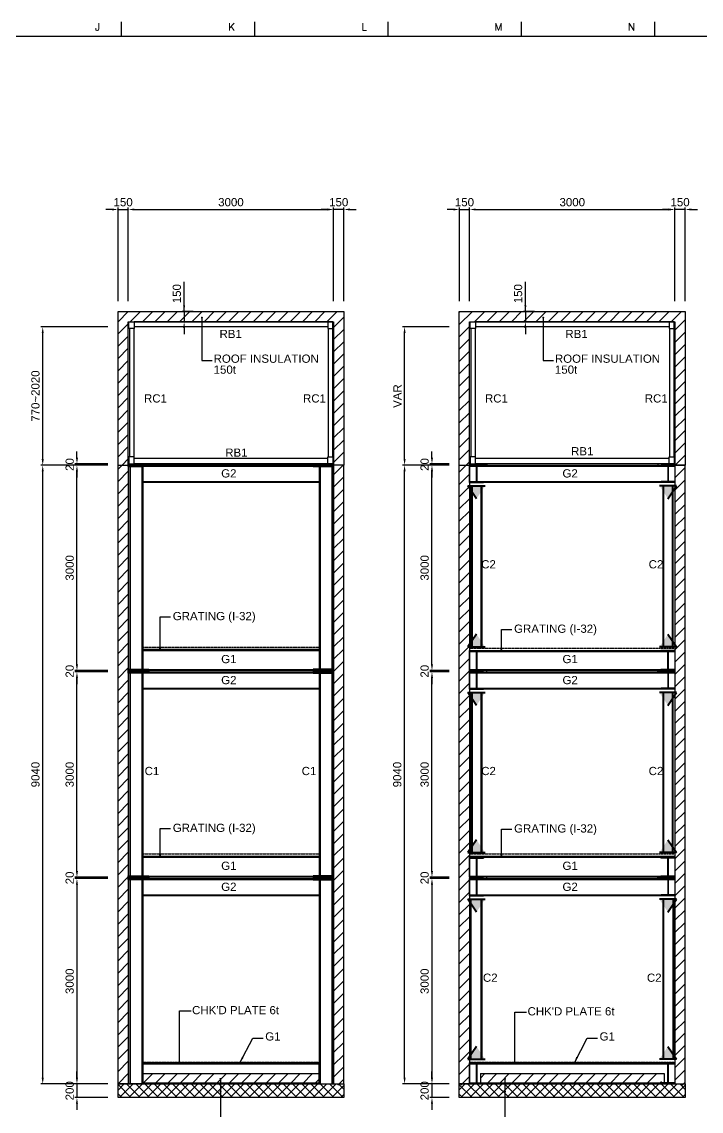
# Model space of a CAD drawing. Header units: millimetres. Extents: x 415966 to 487306, y -108951 to -17325.
# Drawn here: x 470391 to 480318, y -33553 to -17637 of the extents above; entities that cross this region are included whole.
import ezdxf
from ezdxf.enums import TextEntityAlignment as Align

# ---------------------------------------------------------------- set-up
doc = ezdxf.new("R2010")
doc.units = ezdxf.units.MM
doc.header["$LTSCALE"] = 2
doc.linetypes.add('CENTER', pattern=[2, 1.25, -0.25, 0.25, -0.25])
doc.linetypes.add('HIDDEN', pattern=[0.375, 0.25, -0.125])
doc.layers.get('Defpoints').update_dxf_attribs({"color": 250})
for name, color, linetype in [('#20_GR', 3, 'Continuous'), ('C_CEN', 1, 'CENTER'), ('C_COLUMN-01', 2, 'Continuous'), ('C_DIM', 7, 'Continuous'), ('C_GIRDER', 2, 'Continuous'), ('C_TEXT_01', 2, 'Continuous'), ('finish', 1, 'Continuous'), ('TAN-TIT', 30, 'Continuous')]:
    doc.layers.add(name, color=color, linetype=linetype)
doc.layers.add('C_STEEL', color=2, linetype='Continuous', lineweight=30)
doc.styles.add('Arial', font='arial.ttf')
doc.styles.add('COM', font='COMPLEX', dxfattribs={"height": 5})
doc.dimstyles.new('일반도면_0020', dxfattribs={"dimtxt": 80, "dimasz": 60, "dimexe": 20, "dimexo": 100, "dimgap": 30, "dimtad": 1, "dimdec": 0, "dimzin": 0, "dimdsep": 46, "dimtxsty": 'Arial', "dimcen": -100, "dimclrd": 7, "dimclre": 7, "dimclrt": 2, "dimadec": 8, "dimazin": 0, "dimtfac": 1, "dimtdec": 0, "dimtix": 1, "dimtmove": 2, "dimatfit": 3, "dimfxl": 1, "dimtolj": 1, "dimtzin": 0, "dimarcsym": 0})
doc.dimstyles.new('일반도면_0030', dxfattribs={"dimtxt": 120, "dimasz": 90, "dimexe": 30, "dimexo": 150, "dimgap": 45, "dimtad": 1, "dimdec": 0, "dimzin": 0, "dimdsep": 46, "dimtxsty": 'Arial', "dimcen": -150, "dimclrd": 7, "dimclre": 7, "dimclrt": 2, "dimadec": 8, "dimazin": 0, "dimtfac": 1, "dimtdec": 0, "dimtix": 1, "dimtmove": 2, "dimatfit": 3, "dimfxl": 1, "dimtolj": 1, "dimtzin": 0, "dimarcsym": 0})
pattern_1 = [(45, (-63679, 0), (-89.80256, 89.80256), [])]
pattern_2 = [(45, (-63679, 0), (-67.351921, 67.351921), []), (135, (-63679, 0), (-67.351921, -67.351921), [])]

# ---------------------------------------------------------------- blocks, each defined once
blk = doc.blocks.new('BORDER')
at = {"layer": 'TAN-TIT'}
for p, q in [((13476, 16468), (13476, 16612)), ((14774, 16468), (14774, 16612)), ((16072, 16468), (16072, 16612)), ((17370, 16468), (17370, 16612)), ((18668, 16468), (18668, 16612)), ((23282, 16468), (498, 16468))]:
    blk.add_line(p, q, dxfattribs=at)
at = {"layer": 'TAN-TIT', "style": 'COM'}
for s, p in [('J', (13217, 16526)), ('K', (14515, 16526)), ('L', (15812, 16526)), ('M', (17110, 16526)), ('N', (18408, 16526))]:
    blk.add_text(s, height=72.1, dxfattribs=at).set_placement(p)
blk = doc.blocks.new('*D217')
at = {"layer": 'C_DIM', "color": 7, "lineweight": -2, "transparency": 16777216}
for p, q in [((471197, -27025), (471197, -26935)), ((471647, -27115), (471167, -27115)), ((471647, -27135), (471167, -27135)), ((471197, -27135), (471197, -27115)), ((471197, -27225), (471197, -27315))]:
    blk.add_line(p, q, dxfattribs=at)
at = {"layer": 'C_DIM', "color": 7, "transparency": 16777216}
for points in [[(471182, -27025), (471212, -27025), (471197, -27115)], [(471182, -27225), (471212, -27225), (471197, -27135)]]:
    blk.add_solid(points, dxfattribs=at)
at = {"layer": 'Defpoints', "color": 0, "transparency": 16777216}
for p in [(471197, -27115), (471797, -27115), (471797, -27135)]:
    blk.add_point(p, dxfattribs=at)
at = {"layer": 'C_DIM', "color": 2, "transparency": 16777216, "insert": (471091, -27125), "char_height": 120, "attachment_point": 5, "rotation": 90, "style": 'Arial'}
blk.add_mtext('\\A1;20', dxfattribs=at)
blk = doc.blocks.new('*D218')
at = {"layer": 'C_DIM', "color": 7, "lineweight": -2, "transparency": 16777216}
for p, q in [((471647, -24115), (471167, -24115)), ((471197, -27025), (471197, -24205)), ((471647, -27115), (471167, -27115))]:
    blk.add_line(p, q, dxfattribs=at)
at = {"layer": 'C_DIM', "color": 7, "transparency": 16777216}
for points in [[(471182, -24205), (471212, -24205), (471197, -24115)], [(471182, -27025), (471212, -27025), (471197, -27115)]]:
    blk.add_solid(points, dxfattribs=at)
at = {"layer": 'Defpoints', "color": 0, "transparency": 16777216}
for p in [(471197, -24115), (471797, -24115), (471797, -27115)]:
    blk.add_point(p, dxfattribs=at)
at = {"layer": 'C_DIM', "color": 2, "transparency": 16777216, "insert": (471091, -25615), "char_height": 120, "attachment_point": 5, "rotation": 90, "style": 'Arial'}
blk.add_mtext('\\A1;3000', dxfattribs=at)
blk = doc.blocks.new('*D219')
at = {"layer": 'C_DIM', "color": 7, "lineweight": -2, "transparency": 16777216}
for p, q in [((471447, -24115), (470667, -24115)), ((470697, -33065), (470697, -24205)), ((471447, -33155), (470667, -33155))]:
    blk.add_line(p, q, dxfattribs=at)
at = {"layer": 'C_DIM', "color": 7, "transparency": 16777216}
for points in [[(470682, -24205), (470712, -24205), (470697, -24115)], [(470682, -33065), (470712, -33065), (470697, -33155)]]:
    blk.add_solid(points, dxfattribs=at)
at = {"layer": 'Defpoints', "color": 0, "transparency": 16777216}
for p in [(470697, -24115), (471597, -24115), (471597, -33155)]:
    blk.add_point(p, dxfattribs=at)
at = {"layer": 'C_DIM', "color": 2, "transparency": 16777216, "insert": (470591, -28635), "char_height": 120, "attachment_point": 5, "rotation": 90, "style": 'Arial'}
blk.add_mtext('\\A1;9040', dxfattribs=at)
blk = doc.blocks.new('*D220')
at = {"layer": 'C_DIM', "color": 7, "lineweight": -2, "transparency": 16777216}
for p, q in [((471647, -30155), (471167, -30155)), ((471197, -30245), (471197, -33065)), ((471647, -33155), (471167, -33155))]:
    blk.add_line(p, q, dxfattribs=at)
at = {"layer": 'C_DIM', "color": 7, "transparency": 16777216}
for points in [[(471182, -30245), (471212, -30245), (471197, -30155)], [(471182, -33065), (471212, -33065), (471197, -33155)]]:
    blk.add_solid(points, dxfattribs=at)
at = {"layer": 'Defpoints', "color": 0, "transparency": 16777216}
for p in [(471797, -30155), (471197, -33155), (471797, -33155)]:
    blk.add_point(p, dxfattribs=at)
at = {"layer": 'C_DIM', "color": 2, "transparency": 16777216, "insert": (471091, -31655), "char_height": 120, "attachment_point": 5, "rotation": 90, "style": 'Arial'}
blk.add_mtext('\\A1;3000', dxfattribs=at)
blk = doc.blocks.new('*D221')
at = {"layer": 'C_DIM', "color": 7, "lineweight": -2, "transparency": 16777216}
for p, q in [((471197, -33065), (471197, -32975)), ((471647, -33155), (471167, -33155)), ((471197, -33155), (471197, -33355)), ((471647, -33355), (471167, -33355)), ((471197, -33445), (471197, -33535))]:
    blk.add_line(p, q, dxfattribs=at)
at = {"layer": 'C_DIM', "color": 7, "transparency": 16777216}
for points in [[(471182, -33065), (471212, -33065), (471197, -33155)], [(471182, -33445), (471212, -33445), (471197, -33355)]]:
    blk.add_solid(points, dxfattribs=at)
at = {"layer": 'Defpoints', "color": 0, "transparency": 16777216}
for p in [(471797, -33155), (471197, -33355), (471797, -33355)]:
    blk.add_point(p, dxfattribs=at)
at = {"layer": 'C_DIM', "color": 2, "transparency": 16777216, "insert": (471091, -33255), "char_height": 120, "attachment_point": 5, "rotation": 90, "style": 'Arial'}
blk.add_mtext('\\A1;200', dxfattribs=at)
blk = doc.blocks.new('*D222')
at = {"layer": 'C_DIM', "color": 7, "lineweight": -2, "transparency": 16777216}
for p, q in [((471197, -30045), (471197, -29955)), ((471647, -30135), (471167, -30135)), ((471647, -30155), (471167, -30155)), ((471197, -30155), (471197, -30135)), ((471197, -30245), (471197, -30335))]:
    blk.add_line(p, q, dxfattribs=at)
at = {"layer": 'C_DIM', "color": 7, "transparency": 16777216}
for points in [[(471182, -30045), (471212, -30045), (471197, -30135)], [(471182, -30245), (471212, -30245), (471197, -30155)]]:
    blk.add_solid(points, dxfattribs=at)
at = {"layer": 'Defpoints', "color": 0, "transparency": 16777216}
for p in [(471197, -30135), (471797, -30135), (471797, -30155)]:
    blk.add_point(p, dxfattribs=at)
at = {"layer": 'C_DIM', "color": 2, "transparency": 16777216, "insert": (471091, -30145), "char_height": 120, "attachment_point": 5, "rotation": 90, "style": 'Arial'}
blk.add_mtext('\\A1;20', dxfattribs=at)
blk = doc.blocks.new('*D223')
at = {"layer": 'C_DIM', "color": 7, "lineweight": -2, "transparency": 16777216}
for p, q in [((471647, -27135), (471167, -27135)), ((471197, -30045), (471197, -27225)), ((471647, -30135), (471167, -30135))]:
    blk.add_line(p, q, dxfattribs=at)
at = {"layer": 'C_DIM', "color": 7, "transparency": 16777216}
for points in [[(471182, -27225), (471212, -27225), (471197, -27135)], [(471182, -30045), (471212, -30045), (471197, -30135)]]:
    blk.add_solid(points, dxfattribs=at)
at = {"layer": 'Defpoints', "color": 0, "transparency": 16777216}
for p in [(471197, -27135), (471797, -27135), (471797, -30135)]:
    blk.add_point(p, dxfattribs=at)
at = {"layer": 'C_DIM', "color": 2, "transparency": 16777216, "insert": (471091, -28635), "char_height": 120, "attachment_point": 5, "rotation": 90, "style": 'Arial'}
blk.add_mtext('\\A1;3000', dxfattribs=at)
blk = doc.blocks.new('*D204')
at = {"layer": 'C_DIM', "color": 7, "lineweight": -2, "transparency": 16777216}
for p, q in [((471947, -21719), (471947, -20349)), ((474947, -21719), (474947, -20349)), ((472037, -20379), (474857, -20379))]:
    blk.add_line(p, q, dxfattribs=at)
at = {"layer": 'C_DIM', "color": 7, "transparency": 16777216}
for points in [[(472037, -20364), (472037, -20394), (471947, -20379)], [(474857, -20364), (474857, -20394), (474947, -20379)]]:
    blk.add_solid(points, dxfattribs=at)
at = {"layer": 'Defpoints', "color": 0, "transparency": 16777216}
for p in [(474947, -20379), (471947, -21869), (474947, -21869)]:
    blk.add_point(p, dxfattribs=at)
at = {"layer": 'C_DIM', "color": 2, "transparency": 16777216, "insert": (473447, -20273), "char_height": 120, "attachment_point": 5, "style": 'Arial'}
blk.add_mtext('\\A1;3000', dxfattribs=at)
blk = doc.blocks.new('*D205')
at = {"layer": 'C_DIM', "color": 7, "lineweight": -2, "transparency": 16777216}
for p, q in [((471797, -21719), (471797, -20349)), ((471947, -21719), (471947, -20349)), ((471707, -20379), (471617, -20379)), ((471797, -20379), (471947, -20379)), ((472037, -20379), (472127, -20379))]:
    blk.add_line(p, q, dxfattribs=at)
at = {"layer": 'C_DIM', "color": 7, "transparency": 16777216}
for points in [[(471707, -20364), (471707, -20394), (471797, -20379)], [(472037, -20364), (472037, -20394), (471947, -20379)]]:
    blk.add_solid(points, dxfattribs=at)
at = {"layer": 'Defpoints', "color": 0, "transparency": 16777216}
for p in [(471947, -20379), (471797, -21869), (471947, -21869)]:
    blk.add_point(p, dxfattribs=at)
at = {"layer": 'C_DIM', "color": 2, "transparency": 16777216, "insert": (471872, -20273), "char_height": 120, "attachment_point": 5, "style": 'Arial'}
blk.add_mtext('\\A1;150', dxfattribs=at)
blk = doc.blocks.new('*D206')
at = {"layer": 'C_DIM', "color": 7, "lineweight": -2, "transparency": 16777216}
for p, q in [((474947, -21719), (474947, -20349)), ((475097, -21719), (475097, -20349)), ((474857, -20379), (474767, -20379)), ((475097, -20379), (474947, -20379)), ((475187, -20379), (475277, -20379))]:
    blk.add_line(p, q, dxfattribs=at)
at = {"layer": 'C_DIM', "color": 7, "transparency": 16777216}
for points in [[(474857, -20364), (474857, -20394), (474947, -20379)], [(475187, -20364), (475187, -20394), (475097, -20379)]]:
    blk.add_solid(points, dxfattribs=at)
at = {"layer": 'Defpoints', "color": 0, "transparency": 16777216}
for p in [(474947, -20379), (474947, -21869), (475097, -21869)]:
    blk.add_point(p, dxfattribs=at)
at = {"layer": 'C_DIM', "color": 2, "transparency": 16777216, "insert": (475022, -20273), "char_height": 120, "attachment_point": 5, "style": 'Arial'}
blk.add_mtext('\\A1;150', dxfattribs=at)
blk = doc.blocks.new('A$C5BD05D00')
at = {"layer": 'finish'}
for p, q in [((0, 0), (203, 0)), ((0, 0), (0, -13.5)), ((203, 0), (203, -13.5)), ((0, -13.5), (97.5, -13.5)), ((97.5, -13.5), (97.5, -238.5)), ((105.5, -13.5), (203, -13.5)), ((105.5, -13.5), (105.5, -238.5)), ((0, -238.5), (97.5, -238.5)), ((0, -238.5), (0, -252)), ((0, -252), (203, -252)), ((105.5, -238.5), (203, -238.5)), ((203, -238.5), (203, -252))]:
    blk.add_line(p, q, dxfattribs=at)
blk = doc.blocks.new('A$C37015788')
at = {"layer": 'finish'}
for p, q in [((0, 0), (205, 0)), ((0, 0), (0, -16.3)), ((205, 0), (205, -16.3)), ((0, -16.3), (97.8, -16.3)), ((97.8, -16.3), (97.8, -293.7)), ((107.2, -16.3), (205, -16.3)), ((107.2, -16.3), (107.2, -293.7)), ((0, -293.7), (97.8, -293.7)), ((0, -293.7), (0, -310)), ((0, -310), (205, -310)), ((107.2, -293.7), (205, -293.7)), ((205, -293.7), (205, -310))]:
    blk.add_line(p, q, dxfattribs=at)
blk = doc.blocks.new('*D207')
at = {"layer": 'C_DIM', "color": 7, "lineweight": -2, "transparency": 16777216}
for p, q in [((476384, -27025), (476384, -26935)), ((476634, -27115), (476354, -27115)), ((476634, -27135), (476354, -27135)), ((476384, -27135), (476384, -27115)), ((476384, -27225), (476384, -27315))]:
    blk.add_line(p, q, dxfattribs=at)
at = {"layer": 'C_DIM', "color": 7, "transparency": 16777216}
for points in [[(476369, -27025), (476399, -27025), (476384, -27115)], [(476369, -27225), (476399, -27225), (476384, -27135)]]:
    blk.add_solid(points, dxfattribs=at)
at = {"layer": 'Defpoints', "color": 0, "transparency": 16777216}
for p in [(476384, -27115), (476784, -27115), (476784, -27135)]:
    blk.add_point(p, dxfattribs=at)
at = {"layer": 'C_DIM', "color": 2, "transparency": 16777216, "insert": (476277, -27125), "char_height": 120, "attachment_point": 5, "rotation": 90, "style": 'Arial'}
blk.add_mtext('\\A1;20', dxfattribs=at)
blk = doc.blocks.new('*D208')
at = {"layer": 'C_DIM', "color": 7, "lineweight": -2, "transparency": 16777216}
for p, q in [((476634, -24115), (476354, -24115)), ((476384, -27025), (476384, -24205)), ((476634, -27115), (476354, -27115))]:
    blk.add_line(p, q, dxfattribs=at)
at = {"layer": 'C_DIM', "color": 7, "transparency": 16777216}
for points in [[(476369, -24205), (476399, -24205), (476384, -24115)], [(476369, -27025), (476399, -27025), (476384, -27115)]]:
    blk.add_solid(points, dxfattribs=at)
at = {"layer": 'Defpoints', "color": 0, "transparency": 16777216}
for p in [(476384, -24115), (476784, -24115), (476784, -27115)]:
    blk.add_point(p, dxfattribs=at)
at = {"layer": 'C_DIM', "color": 2, "transparency": 16777216, "insert": (476277, -25615), "char_height": 120, "attachment_point": 5, "rotation": 90, "style": 'Arial'}
blk.add_mtext('\\A1;3000', dxfattribs=at)
blk = doc.blocks.new('*D209')
at = {"layer": 'C_DIM', "color": 7, "lineweight": -2, "transparency": 16777216}
for p, q in [((476634, -24115), (475954, -24115)), ((475984, -33065), (475984, -24205)), ((476634, -33155), (475954, -33155))]:
    blk.add_line(p, q, dxfattribs=at)
at = {"layer": 'C_DIM', "color": 7, "transparency": 16777216}
for points in [[(475969, -24205), (475999, -24205), (475984, -24115)], [(475969, -33065), (475999, -33065), (475984, -33155)]]:
    blk.add_solid(points, dxfattribs=at)
at = {"layer": 'Defpoints', "color": 0, "transparency": 16777216}
for p in [(475984, -24115), (476784, -24115), (476784, -33155)]:
    blk.add_point(p, dxfattribs=at)
at = {"layer": 'C_DIM', "color": 2, "transparency": 16777216, "insert": (475877, -28635), "char_height": 120, "attachment_point": 5, "rotation": 90, "style": 'Arial'}
blk.add_mtext('\\A1;9040', dxfattribs=at)
blk = doc.blocks.new('*D210')
at = {"layer": 'C_DIM', "color": 7, "lineweight": -2, "transparency": 16777216}
for p, q in [((476634, -30155), (476354, -30155)), ((476384, -30245), (476384, -33065)), ((476634, -33155), (476354, -33155))]:
    blk.add_line(p, q, dxfattribs=at)
at = {"layer": 'C_DIM', "color": 7, "transparency": 16777216}
for points in [[(476369, -30245), (476399, -30245), (476384, -30155)], [(476369, -33065), (476399, -33065), (476384, -33155)]]:
    blk.add_solid(points, dxfattribs=at)
at = {"layer": 'Defpoints', "color": 0, "transparency": 16777216}
for p in [(476784, -30155), (476384, -33155), (476784, -33155)]:
    blk.add_point(p, dxfattribs=at)
at = {"layer": 'C_DIM', "color": 2, "transparency": 16777216, "insert": (476277, -31655), "char_height": 120, "attachment_point": 5, "rotation": 90, "style": 'Arial'}
blk.add_mtext('\\A1;3000', dxfattribs=at)
blk = doc.blocks.new('*D211')
at = {"layer": 'C_DIM', "color": 7, "lineweight": -2, "transparency": 16777216}
for p, q in [((476384, -33065), (476384, -32975)), ((476634, -33155), (476354, -33155)), ((476384, -33155), (476384, -33355)), ((476634, -33355), (476354, -33355)), ((476384, -33445), (476384, -33535))]:
    blk.add_line(p, q, dxfattribs=at)
at = {"layer": 'C_DIM', "color": 7, "transparency": 16777216}
for points in [[(476369, -33065), (476399, -33065), (476384, -33155)], [(476369, -33445), (476399, -33445), (476384, -33355)]]:
    blk.add_solid(points, dxfattribs=at)
at = {"layer": 'Defpoints', "color": 0, "transparency": 16777216}
for p in [(476784, -33155), (476384, -33355), (476784, -33355)]:
    blk.add_point(p, dxfattribs=at)
at = {"layer": 'C_DIM', "color": 2, "transparency": 16777216, "insert": (476277, -33255), "char_height": 120, "attachment_point": 5, "rotation": 90, "style": 'Arial'}
blk.add_mtext('\\A1;200', dxfattribs=at)
blk = doc.blocks.new('*D212')
at = {"layer": 'C_DIM', "color": 7, "lineweight": -2, "transparency": 16777216}
for p, q in [((476384, -30045), (476384, -29955)), ((476634, -30135), (476354, -30135)), ((476634, -30155), (476354, -30155)), ((476384, -30155), (476384, -30135)), ((476384, -30245), (476384, -30335))]:
    blk.add_line(p, q, dxfattribs=at)
at = {"layer": 'C_DIM', "color": 7, "transparency": 16777216}
for points in [[(476369, -30045), (476399, -30045), (476384, -30135)], [(476369, -30245), (476399, -30245), (476384, -30155)]]:
    blk.add_solid(points, dxfattribs=at)
at = {"layer": 'Defpoints', "color": 0, "transparency": 16777216}
for p in [(476384, -30135), (476784, -30135), (476784, -30155)]:
    blk.add_point(p, dxfattribs=at)
at = {"layer": 'C_DIM', "color": 2, "transparency": 16777216, "insert": (476277, -30145), "char_height": 120, "attachment_point": 5, "rotation": 90, "style": 'Arial'}
blk.add_mtext('\\A1;20', dxfattribs=at)
blk = doc.blocks.new('*D213')
at = {"layer": 'C_DIM', "color": 7, "lineweight": -2, "transparency": 16777216}
for p, q in [((476634, -27135), (476354, -27135)), ((476384, -30045), (476384, -27225)), ((476634, -30135), (476354, -30135))]:
    blk.add_line(p, q, dxfattribs=at)
at = {"layer": 'C_DIM', "color": 7, "transparency": 16777216}
for points in [[(476369, -27225), (476399, -27225), (476384, -27135)], [(476369, -30045), (476399, -30045), (476384, -30135)]]:
    blk.add_solid(points, dxfattribs=at)
at = {"layer": 'Defpoints', "color": 0, "transparency": 16777216}
for p in [(476384, -27135), (476784, -27135), (476784, -30135)]:
    blk.add_point(p, dxfattribs=at)
at = {"layer": 'C_DIM', "color": 2, "transparency": 16777216, "insert": (476277, -28635), "char_height": 120, "attachment_point": 5, "rotation": 90, "style": 'Arial'}
blk.add_mtext('\\A1;3000', dxfattribs=at)
blk = doc.blocks.new('*D214')
at = {"layer": 'C_DIM', "color": 7, "lineweight": -2, "transparency": 16777216}
for p, q in [((476934, -21719), (476934, -20349)), ((479934, -21719), (479934, -20349)), ((477024, -20379), (479844, -20379))]:
    blk.add_line(p, q, dxfattribs=at)
at = {"layer": 'C_DIM', "color": 7, "transparency": 16777216}
for points in [[(477024, -20364), (477024, -20394), (476934, -20379)], [(479844, -20364), (479844, -20394), (479934, -20379)]]:
    blk.add_solid(points, dxfattribs=at)
at = {"layer": 'Defpoints', "color": 0, "transparency": 16777216}
for p in [(479934, -20379), (476934, -21869), (479934, -21869)]:
    blk.add_point(p, dxfattribs=at)
at = {"layer": 'C_DIM', "color": 2, "transparency": 16777216, "insert": (478434, -20273), "char_height": 120, "attachment_point": 5, "style": 'Arial'}
blk.add_mtext('\\A1;3000', dxfattribs=at)
blk = doc.blocks.new('*D215')
at = {"layer": 'C_DIM', "color": 7, "lineweight": -2, "transparency": 16777216}
for p, q in [((476784, -21719), (476784, -20349)), ((476934, -21719), (476934, -20349)), ((476694, -20379), (476604, -20379)), ((476784, -20379), (476934, -20379)), ((477024, -20379), (477114, -20379))]:
    blk.add_line(p, q, dxfattribs=at)
at = {"layer": 'C_DIM', "color": 7, "transparency": 16777216}
for points in [[(476694, -20364), (476694, -20394), (476784, -20379)], [(477024, -20364), (477024, -20394), (476934, -20379)]]:
    blk.add_solid(points, dxfattribs=at)
at = {"layer": 'Defpoints', "color": 0, "transparency": 16777216}
for p in [(476934, -20379), (476784, -21869), (476934, -21869)]:
    blk.add_point(p, dxfattribs=at)
at = {"layer": 'C_DIM', "color": 2, "transparency": 16777216, "insert": (476859, -20273), "char_height": 120, "attachment_point": 5, "style": 'Arial'}
blk.add_mtext('\\A1;150', dxfattribs=at)
blk = doc.blocks.new('*D216')
at = {"layer": 'C_DIM', "color": 7, "lineweight": -2, "transparency": 16777216}
for p, q in [((479934, -21719), (479934, -20349)), ((480084, -21719), (480084, -20349)), ((479844, -20379), (479754, -20379)), ((480084, -20379), (479934, -20379)), ((480174, -20379), (480264, -20379))]:
    blk.add_line(p, q, dxfattribs=at)
at = {"layer": 'C_DIM', "color": 7, "transparency": 16777216}
for points in [[(479844, -20364), (479844, -20394), (479934, -20379)], [(480174, -20364), (480174, -20394), (480084, -20379)]]:
    blk.add_solid(points, dxfattribs=at)
at = {"layer": 'Defpoints', "color": 0, "transparency": 16777216}
for p in [(479934, -20379), (479934, -21869), (480084, -21869)]:
    blk.add_point(p, dxfattribs=at)
at = {"layer": 'C_DIM', "color": 2, "transparency": 16777216, "insert": (480009, -20273), "char_height": 120, "attachment_point": 5, "style": 'Arial'}
blk.add_mtext('\\A1;150', dxfattribs=at)
blk = doc.blocks.new('*D279')
at = {"layer": 'C_DIM', "color": 7, "lineweight": -2}
for p, q in [((471647, -22095), (470667, -22095)), ((470697, -24025), (470697, -22185)), ((471647, -24115), (470667, -24115))]:
    blk.add_line(p, q, dxfattribs=at)
at = {"layer": 'C_DIM', "color": 7}
for points in [[(470682, -22185), (470712, -22185), (470697, -22095)], [(470682, -24025), (470712, -24025), (470697, -24115)]]:
    blk.add_solid(points, dxfattribs=at)
at = {"layer": 'Defpoints', "color": 0}
for p in [(470697, -22095), (471797, -22095), (471797, -24115)]:
    blk.add_point(p, dxfattribs=at)
at = {"layer": 'C_DIM', "color": 2, "insert": (470591, -23105), "char_height": 120, "attachment_point": 5, "rotation": 90, "style": 'Arial'}
blk.add_mtext('\\A1;770~2020', dxfattribs=at)
blk = doc.blocks.new('*D289')
at = {"layer": 'C_DIM', "color": 7, "lineweight": -2, "transparency": 16777216}
for p, q in [((472763, -21779), (472763, -21689)), ((472895, -21869), (472733, -21869)), ((472763, -21869), (472763, -22019)), ((472895, -22019), (472733, -22019)), ((472763, -22109), (472763, -22199))]:
    blk.add_line(p, q, dxfattribs=at)
at = {"layer": 'C_DIM', "color": 7, "transparency": 16777216}
for points in [[(472748, -21779), (472778, -21779), (472763, -21869)], [(472748, -22109), (472778, -22109), (472763, -22019)]]:
    blk.add_solid(points, dxfattribs=at)
at = {"layer": 'Defpoints', "color": 0, "transparency": 16777216}
for p in [(473045, -21869), (472763, -22019), (473045, -22019)]:
    blk.add_point(p, dxfattribs=at)
at = {"layer": 'C_DIM', "color": 2, "transparency": 16777216, "insert": (472657, -21609), "char_height": 120, "attachment_point": 5, "rotation": 90, "style": 'Arial'}
blk.add_mtext('\\A1;150', dxfattribs=at)
blk = doc.blocks.new('*D290')
at = {"layer": 'C_DIM', "color": 7, "lineweight": -2, "transparency": 16777216}
for p, q in [((477749, -21779), (477749, -21689)), ((477882, -21869), (477719, -21869)), ((477749, -21869), (477749, -22019)), ((477882, -22019), (477719, -22019)), ((477749, -22109), (477749, -22199))]:
    blk.add_line(p, q, dxfattribs=at)
at = {"layer": 'C_DIM', "color": 7, "transparency": 16777216}
for points in [[(477734, -21779), (477764, -21779), (477749, -21869)], [(477734, -22109), (477764, -22109), (477749, -22019)]]:
    blk.add_solid(points, dxfattribs=at)
at = {"layer": 'Defpoints', "color": 0, "transparency": 16777216}
for p in [(478032, -21869), (477749, -22019), (478032, -22019)]:
    blk.add_point(p, dxfattribs=at)
at = {"layer": 'C_DIM', "color": 2, "transparency": 16777216, "insert": (477643, -21609), "char_height": 120, "attachment_point": 5, "rotation": 90, "style": 'Arial'}
blk.add_mtext('\\A1;150', dxfattribs=at)
blk = doc.blocks.new('*D509')
at = {"layer": 'C_DIM', "color": 7, "lineweight": -2}
for p, q in [((471197, -24005), (471197, -23915)), ((471647, -24095), (471167, -24095)), ((471647, -24115), (471167, -24115)), ((471197, -24115), (471197, -24095)), ((471197, -24205), (471197, -24295))]:
    blk.add_line(p, q, dxfattribs=at)
at = {"layer": 'C_DIM', "color": 7}
for points in [[(471182, -24005), (471212, -24005), (471197, -24095)], [(471182, -24205), (471212, -24205), (471197, -24115)]]:
    blk.add_solid(points, dxfattribs=at)
at = {"layer": 'Defpoints', "color": 0}
for p in [(471197, -24095), (471797, -24095), (471797, -24115)]:
    blk.add_point(p, dxfattribs=at)
at = {"layer": 'C_DIM', "color": 2, "insert": (471091, -24105), "char_height": 120, "attachment_point": 5, "rotation": 90, "style": 'Arial'}
blk.add_mtext('\\A1;20', dxfattribs=at)
blk = doc.blocks.new('*D510')
at = {"layer": 'C_DIM', "color": 7, "lineweight": -2}
for p, q in [((476634, -22095), (475954, -22095)), ((475984, -24025), (475984, -22185)), ((476634, -24115), (475954, -24115))]:
    blk.add_line(p, q, dxfattribs=at)
at = {"layer": 'C_DIM', "color": 7}
for points in [[(475969, -22185), (475999, -22185), (475984, -22095)], [(475969, -24025), (475999, -24025), (475984, -24115)]]:
    blk.add_solid(points, dxfattribs=at)
at = {"layer": 'Defpoints', "color": 0}
for p in [(475984, -22095), (476784, -22095), (476784, -24115)]:
    blk.add_point(p, dxfattribs=at)
at = {"layer": 'C_DIM', "color": 2, "insert": (475879, -23105), "char_height": 120, "attachment_point": 5, "rotation": 90, "style": 'Arial'}
blk.add_mtext('\\A1;VAR', dxfattribs=at)
blk = doc.blocks.new('*D511')
at = {"layer": 'C_DIM', "color": 7, "lineweight": -2}
for p, q in [((476384, -24005), (476384, -23915)), ((476634, -24095), (476354, -24095)), ((476634, -24115), (476354, -24115)), ((476384, -24115), (476384, -24095)), ((476384, -24205), (476384, -24295))]:
    blk.add_line(p, q, dxfattribs=at)
at = {"layer": 'C_DIM', "color": 7}
for points in [[(476369, -24005), (476399, -24005), (476384, -24095)], [(476369, -24205), (476399, -24205), (476384, -24115)]]:
    blk.add_solid(points, dxfattribs=at)
at = {"layer": 'Defpoints', "color": 0}
for p in [(476384, -24095), (476784, -24095), (476784, -24115)]:
    blk.add_point(p, dxfattribs=at)
at = {"layer": 'C_DIM', "color": 2, "insert": (476277, -24105), "char_height": 120, "attachment_point": 5, "rotation": 90, "style": 'Arial'}
blk.add_mtext('\\A1;20', dxfattribs=at)

msp = doc.modelspace()

# ---------------------------------------------------------------- hatches: boundary and pattern name
at = {"layer": 'C_GIRDER'}
h = msp.add_hatch(dxfattribs=at)
h.set_pattern_fill('ANSI37', color=1, scale=30)
h.set_pattern_definition(pattern_2)
h.paths.add_polyline_path([(475097, -33354.9), (475097, -33154.9), (471797, -33154.9), (471797, -33354.9)])
h = msp.add_hatch(dxfattribs=at)
h.set_pattern_fill('ANSI37', color=1, scale=30)
h.set_pattern_definition(pattern_2)
h.paths.add_polyline_path([(480083.5, -33354.9), (480083.5, -33154.9), (476783.5, -33154.9), (476783.5, -33354.9)])
at = {"layer": 'finish'}
h = msp.add_hatch(dxfattribs=at)
h.set_pattern_fill('ANSI31', color=256, scale=40, style=0)
h.set_pattern_definition(pattern_1)
h.paths.add_polyline_path([(474947, -22018.7), (474947, -24114.9), (475097, -24114.9), (475097, -21868.7), (471797, -21868.7), (471797, -24114.9), (471947, -24114.9), (471947, -22018.7)])
h = msp.add_hatch(dxfattribs=at)
h.set_pattern_fill('ANSI31', color=256, scale=40, style=0)
h.set_pattern_definition(pattern_1)
h.paths.add_polyline_path([(480083.5, -21868.7), (476783.5, -21868.7), (476783.5, -24114.9), (476933.5, -24114.9), (476933.5, -22018.7), (479933.5, -22018.7), (479933.5, -24114.9), (480083.5, -24114.9)])
h = msp.add_hatch(dxfattribs=at)
h.set_pattern_fill('ANSI31', color=256, scale=40, style=0)
h.set_pattern_definition(pattern_1)
h.paths.add_polyline_path([(471947, -33174.9), (471947, -24114.9), (471797, -24114.9), (471797, -33174.9)])
h = msp.add_hatch(dxfattribs=at)
h.set_pattern_fill('ANSI31', color=256, scale=40, style=0)
h.set_pattern_definition(pattern_1)
h.paths.add_polyline_path([(474947, -33174.9), (474947, -24114.9), (475097, -24114.9), (475097, -33174.9)])
h = msp.add_hatch(dxfattribs=at)
h.set_pattern_fill('ANSI31', color=256, scale=40, style=0)
h.set_pattern_definition(pattern_1)
h.paths.add_polyline_path([(476933.5, -33174.9), (476933.5, -24114.9), (476783.5, -24114.9), (476783.5, -33174.9)])
h = msp.add_hatch(dxfattribs=at)
h.set_pattern_fill('ANSI31', color=256, scale=40, style=0)
h.set_pattern_definition(pattern_1)
h.paths.add_polyline_path([(479933.5, -33174.9), (479933.5, -24114.9), (480083.5, -24114.9), (480083.5, -33174.9)])
h = msp.add_hatch(dxfattribs=at)
h.set_pattern_fill('ANSI31', color=256, scale=40, style=0)
h.set_pattern_definition(pattern_1)
h.paths.add_polyline_path([(474733.1, -33004.9), (472160, -33004.9), (472160, -33154.9), (474733.1, -33154.9)])
h = msp.add_hatch(dxfattribs=at)
h.set_pattern_fill('ANSI31', color=256, scale=40, style=0)
h.set_pattern_definition(pattern_1)
h.paths.add_polyline_path([(477090.7, -33004.9), (477090.7, -33138.6), (477138.5, -33138.6), (479728.5, -33154.3), (479728.5, -33138.6), (479776.3, -33004.9)])

# ---------------------------------------------------------------- linework, layer by layer
at = {"layer": '#20_GR', "color": 1}
for p, q in [((473022.5, -21959.6), (473022.5, -22583.6)), ((478009, -21959.6), (478009, -22583.6)), ((473022.5, -22583.6), (473174.9, -22583.6)), ((478009, -22583.6), (478161.4, -22583.6)), ((472411.7, -26789), (472411.7, -26330.6)), ((472411.7, -26330.6), (472564.2, -26330.6)), ((477398.2, -26802.8), (477398.2, -26515.1)), ((477398.2, -26515.1), (477550.7, -26515.1)), ((472411.7, -29810.1), (472411.7, -29424.5)), ((472411.7, -29424.5), (472564.2, -29424.5)), ((477398.2, -29808.4), (477398.2, -29433.4)), ((477398.2, -29433.4), (477550.7, -29433.4)), ((472693.1, -32839.9), (472693.1, -32088.2)), ((472693.1, -32088.2), (472865.5, -32088.2)), ((477594.9, -32839.9), (477594.9, -32105.2)), ((477594.9, -32105.2), (477767.3, -32105.2)), ((473294.4, -33080.9), (473294.4, -34318.5)), ((477450.4, -33080.9), (477450.4, -34318.5))]:
    msp.add_line(p, q, dxfattribs=at)
at = {"color": 4, "const_width": 15}
for points in [[(473015, -21959.6, -1), (473030, -21959.6, -1)], [(478001.5, -21959.6, -1), (478016.5, -21959.6, -1)], [(472404.2, -26789, 1), (472419.2, -26789, 1)], [(477390.7, -26802.8, 1), (477405.7, -26802.8, 1)], [(472404.2, -29810.1, 1), (472419.2, -29810.1, 1)], [(477390.7, -29808.4, 1), (477405.7, -29808.4, 1)], [(472685.6, -32839.9, 1), (472700.6, -32839.9, 1)], [(477587.4, -32839.9, 1), (477602.4, -32839.9, 1)], [(473301.9, -33080.9, 1), (473286.9, -33080.9, 1)], [(477457.9, -33080.9, 1), (477442.9, -33080.9, 1)], [(473301.9, -33263.9, 1), (473286.9, -33263.9, 1)], [(477457.9, -33263.9, 1), (477442.9, -33263.9, 1)]]:
    msp.add_lwpolyline(points, format="xyb", close=True, dxfattribs=at)
at = {"layer": 'C_CEN'}
for p, q in [((472154, -26772.9), (474734, -26772.9)), ((472154, -26804.9), (474734, -26804.9)), ((476933.5, -26789.2), (479933.5, -26789.2)), ((476933.5, -26821.2), (479933.5, -26821.2)), ((472154, -29792.9), (474734, -29792.9)), ((472154, -29824.9), (474734, -29824.9)), ((476933.5, -29792.9), (479933.5, -29792.9)), ((476933.5, -29824.9), (479933.5, -29824.9)), ((472160, -32838.9), (474733.1, -32838.9)), ((472160, -32844.9), (474733.1, -32844.9)), ((474733.1, -32838.9), (474733.1, -32844.9)), ((476933.5, -32838.9), (479933.5, -32838.9)), ((476933.5, -32838.9), (476933.5, -32844.9)), ((476933.5, -32844.9), (479933.5, -32844.9)), ((479933.5, -32838.9), (479933.5, -32844.9))]:
    msp.add_line(p, q, dxfattribs=at)
at = {"layer": 'C_COLUMN-01'}
for points in [[(471957, -27094.9), (471957, -24134.9), (472160, -24134.9), (472160, -27094.9)], [(474937, -27094.9), (474937, -24134.9), (474734, -24134.9), (474734, -27094.9)], [(472160, -27154.9), (472160, -33154.9), (471957, -33154.9), (471957, -27154.9)], [(474734, -27154.9), (474734, -30114.9)], [(474937, -30114.9), (474937, -27154.9)], [(474734, -30174.9), (474734, -33154.9), (474937, -33154.9), (474937, -30174.9)]]:
    msp.add_lwpolyline(points, dxfattribs=at)
for points in [[(477111, -26771.2), (476959, -26771.2), (476959, -24416.9), (477111, -24416.9)], [(479756, -26771.2), (479908, -26771.2), (479908, -24416.9), (479756, -24416.9)], [(477111, -29774.9), (476959, -29774.9), (476959, -27436.9), (477111, -27436.9)], [(479756, -29774.9), (479908, -29774.9), (479908, -27436.9), (479756, -27436.9)], [(477111, -32794.9), (476959, -32794.9), (476959, -30456.9), (477111, -30456.9)], [(479756, -32794.9), (479908, -32794.9), (479908, -30456.9), (479756, -30456.9)]]:
    msp.add_lwpolyline(points, close=True, dxfattribs=at)
at = {"layer": 'C_DIM'}
for p, q in [((472762.9, -21868.7), (472762.9, -21434.4)), ((477749.4, -21868.7), (477749.4, -21434.4))]:
    msp.add_line(p, q, dxfattribs=at)
at = {"layer": 'C_GIRDER'}
for p, q in [((471963.4, -22120.3), (471963.4, -23993.3)), ((472026.9, -22120.3), (472026.9, -23993.3)), ((474860.8, -22018.7), (472033.2, -22018.7)), ((474860.8, -22094.9), (472033.2, -22094.9)), ((474867.2, -22120.3), (474867.2, -23993.3)), ((474930.7, -22120.3), (474930.7, -23993.3)), ((476949.9, -22120.3), (476949.9, -23993.3)), ((477013.4, -22120.3), (477013.4, -23993.3)), ((479847.3, -22018.7), (477019.7, -22018.7)), ((479847.3, -22094.9), (477019.7, -22094.9)), ((479853.7, -22120.3), (479853.7, -23993.3)), ((479917.2, -22120.3), (479917.2, -23993.3)), ((474860.8, -24018.7), (472033.2, -24018.7)), ((479847.3, -24018.7), (477019.7, -24018.7)), ((474860.8, -24094.9), (472033.2, -24094.9)), ((474847, -24114.9), (472047, -24114.9)), ((479847.3, -24094.9), (477019.7, -24094.9))]:
    msp.add_line(p, q, dxfattribs=at)
at = {"layer": 'C_GIRDER', "linetype": 'HIDDEN'}
for p, q in [((471972.9, -24134.9), (471972.9, -27094.9)), ((472144.1, -24134.9), (472144.1, -27094.9)), ((472247, -24128.4), (474647, -24128.4)), ((474749.9, -24134.9), (474749.9, -27094.9)), ((474921.1, -24134.9), (474921.1, -27094.9)), ((476933.5, -24128.4), (479933.5, -24128.4)), ((472160, -24353.4), (474734, -24353.4)), ((476933.5, -24353.4), (479933.5, -24353.4)), ((476971.7, -24416.9), (476971.7, -26771.2)), ((477098.3, -24416.9), (477098.3, -26771.2)), ((479768.7, -24416.9), (479768.7, -26771.2)), ((479895.3, -24416.9), (479895.3, -26771.2)), ((472160, -26821.2), (474734, -26821.2)), ((476933.5, -26837.5), (479933.5, -26837.5)), ((471972.9, -27154.9), (471972.9, -30114.9)), ((472144.1, -27154.9), (472144.1, -30114.9)), ((472247, -27098.6), (474647, -27098.6)), ((472247, -27148.4), (474647, -27148.4)), ((474749.9, -27154.9), (474749.9, -30114.9)), ((474921.1, -27154.9), (474921.1, -30114.9)), ((476933.5, -27098.6), (479933.5, -27098.6)), ((476933.5, -27148.4), (479933.5, -27148.4)), ((472160, -27373.4), (474734, -27373.4)), ((476933.5, -27373.4), (479933.5, -27373.4)), ((476971.7, -27436.9), (476971.7, -29774.9)), ((477098.3, -27436.9), (477098.3, -29774.9)), ((479768.7, -27436.9), (479768.7, -29774.9)), ((479895.3, -27436.9), (479895.3, -29774.9)), ((472160, -29841.2), (474734, -29841.2)), ((476933.5, -29841.2), (479933.5, -29841.2)), ((471972.9, -30174.9), (471972.9, -33154.9)), ((472144.1, -30174.9), (472144.1, -33154.9)), ((472247, -30118.6), (474647, -30118.6)), ((472247, -30168.4), (474647, -30168.4)), ((474749.9, -30174.9), (474749.9, -33154.9)), ((474921.1, -30174.9), (474921.1, -33154.9)), ((476933.5, -30118.6), (479933.5, -30118.6)), ((476933.5, -30168.4), (479933.5, -30168.4)), ((472160, -30393.4), (474734, -30393.4)), ((476933.5, -30393.4), (479933.5, -30393.4)), ((476946.2, -30456.9), (476946.2, -32794.9)), ((477098.3, -30456.9), (477098.3, -32794.9)), ((479768.7, -30456.9), (479768.7, -32794.9)), ((479920.8, -30456.9), (479920.8, -32794.9)), ((472160, -32861.2), (474733.1, -32861.2)), ((476933.5, -32861.2), (479933.5, -32861.2)), ((472160, -33138.6), (474733.1, -33138.6)), ((476933.5, -33138.6), (479933.5, -33138.6))]:
    msp.add_line(p, q, dxfattribs=at)
at = {"layer": 'C_GIRDER'}
for points in [[(471957, -22018.7), (472033.2, -22018.7), (472033.2, -22120.3), (471957, -22120.3)], [(474937, -22018.7), (474860.8, -22018.7), (474860.8, -22120.3), (474937, -22120.3)], [(476943.5, -22018.7), (477019.7, -22018.7), (477019.7, -22120.3), (476943.5, -22120.3)], [(479923.5, -22018.7), (479847.3, -22018.7), (479847.3, -22120.3), (479923.5, -22120.3)], [(471957, -24094.9), (472033.2, -24094.9), (472033.2, -23993.3), (471957, -23993.3)], [(474937, -24094.9), (474860.8, -24094.9), (474860.8, -23993.3), (474937, -23993.3)], [(476943.5, -24094.9), (477019.7, -24094.9), (477019.7, -23993.3), (476943.5, -23993.3)], [(479923.5, -24094.9), (479847.3, -24094.9), (479847.3, -23993.3), (479923.5, -23993.3)], [(471947, -24094.9), (472247, -24094.9), (472247, -24114.9), (471947, -24114.9)], [(471947, -24114.9), (472247, -24114.9), (472247, -24134.9), (471947, -24134.9)], [(474947, -24094.9), (474647, -24094.9), (474647, -24114.9), (474947, -24114.9)], [(474947, -24114.9), (474647, -24114.9), (474647, -24134.9), (474947, -24134.9)], [(476933.5, -24094.9), (477183.5, -24094.9), (477183.5, -24114.9), (476933.5, -24114.9)], [(476933.5, -24114.9), (479933.5, -24114.9), (479933.5, -24366.9), (476933.5, -24366.9)], [(479933.5, -24094.9), (479683.5, -24094.9), (479683.5, -24114.9), (479933.5, -24114.9)], [(476933.5, -26821.2), (479933.5, -26821.2), (479933.5, -27114.9), (476933.5, -27114.9)], [(471947, -27094.9), (472247, -27094.9), (472247, -27114.9), (471947, -27114.9)], [(471947, -27114.9), (472247, -27114.9), (472247, -27134.9), (471947, -27134.9)], [(471947, -27134.9), (472247, -27134.9), (472247, -27154.9), (471947, -27154.9)], [(474947, -27094.9), (474647, -27094.9), (474647, -27114.9), (474947, -27114.9)], [(474947, -27114.9), (474647, -27114.9), (474647, -27134.9), (474947, -27134.9)], [(474947, -27134.9), (474647, -27134.9), (474647, -27154.9), (474947, -27154.9)], [(476933.5, -27134.9), (477183.5, -27134.9), (477183.5, -27114.9), (476933.5, -27114.9)], [(476933.5, -27134.9), (479933.5, -27134.9), (479933.5, -27386.9), (476933.5, -27386.9)], [(479933.5, -27134.9), (479683.5, -27134.9), (479683.5, -27114.9), (479933.5, -27114.9)], [(476933.5, -29824.9), (479933.5, -29824.9), (479933.5, -30134.9), (476933.5, -30134.9)], [(471947, -30114.9), (472247, -30114.9), (472247, -30134.9), (471947, -30134.9)], [(471947, -30134.9), (472247, -30134.9), (472247, -30154.9), (471947, -30154.9)], [(471947, -30154.9), (472247, -30154.9), (472247, -30174.9), (471947, -30174.9)], [(474947, -30114.9), (474647, -30114.9), (474647, -30134.9), (474947, -30134.9)], [(474947, -30134.9), (474647, -30134.9), (474647, -30154.9), (474947, -30154.9)], [(474947, -30154.9), (474647, -30154.9), (474647, -30174.9), (474947, -30174.9)], [(476933.5, -30154.9), (477183.5, -30154.9), (477183.5, -30134.9), (476933.5, -30134.9)], [(476933.5, -30154.9), (479933.5, -30154.9), (479933.5, -30406.9), (476933.5, -30406.9)], [(479933.5, -30154.9), (479683.5, -30154.9), (479683.5, -30134.9), (479933.5, -30134.9)], [(472160, -32844.9), (474733.1, -32844.9), (474733.1, -33154.9), (472160, -33154.9)], [(476933.5, -32844.9), (479933.5, -32844.9), (479933.5, -33154.9), (476933.5, -33154.9)]]:
    msp.add_lwpolyline(points, close=True, dxfattribs=at)
for points in [[(472160, -24114.9), (474734, -24114.9)], [(474734, -24134.9), (474734, -24366.9), (472160, -24366.9), (472160, -24134.9)], [(472160, -27094.9), (472160, -26804.9), (474734, -26804.9), (474734, -27094.9)], [(474734, -27114.9), (474734, -27114.9), (472160, -27114.9)], [(472160, -27134.9), (474734, -27134.9)], [(474734, -27154.9), (474734, -27386.9), (472160, -27386.9), (472160, -27154.9)], [(474734, -30134.9), (474734, -30134.9), (472160, -30134.9), (472160, -29824.9), (474734, -29824.9), (474734, -30114.9)], [(474734, -30174.9), (474734, -30406.9), (472160, -30406.9), (472160, -30154.9), (474734, -30154.9)]]:
    msp.add_lwpolyline(points, dxfattribs=at)
at = {"layer": 'C_STEEL', "color": 6, "lineweight": 40}
for p, q in [((477035, -24604.4), (476910, -24416.9)), ((476910, -24416.9), (477160, -24416.9)), ((479957, -24416.9), (479707, -24416.9)), ((479832, -24604.4), (479957, -24416.9)), ((477035, -26583.7), (476910, -26771.2)), ((479832, -26583.7), (479957, -26771.2)), ((476910, -26771.2), (477160, -26771.2)), ((479957, -26771.2), (479707, -26771.2)), ((477035, -27624.4), (476910, -27436.9)), ((476910, -27436.9), (477160, -27436.9)), ((479957, -27436.9), (479707, -27436.9)), ((479832, -27624.4), (479957, -27436.9)), ((477035, -29587.4), (476910, -29774.9)), ((479832, -29587.4), (479957, -29774.9)), ((476910, -29774.9), (477160, -29774.9)), ((479957, -29774.9), (479707, -29774.9)), ((477035, -30644.4), (476910, -30456.9)), ((476910, -30456.9), (477160, -30456.9)), ((476910, -30456.9), (477160, -30456.9)), ((479957, -30456.9), (479707, -30456.9)), ((479957, -30456.9), (479707, -30456.9)), ((479832, -30644.4), (479957, -30456.9)), ((477035, -32607.4), (476910, -32794.9)), ((479832, -32607.4), (479957, -32794.9)), ((476910, -32794.9), (477160, -32794.9)), ((479957, -32794.9), (479707, -32794.9))]:
    msp.add_line(p, q, dxfattribs=at)
for points in [[(477160, -24416.9), (476910, -24416.9), (477035, -24604.4)], [(479707, -24416.9), (479957, -24416.9), (479832, -24604.4)], [(477160, -26771.2), (476910, -26771.2), (477035, -26583.7)], [(479707, -26771.2), (479957, -26771.2), (479832, -26583.7)], [(477160, -27436.9), (476910, -27436.9), (477035, -27624.4)], [(479707, -27436.9), (479957, -27436.9), (479832, -27624.4)], [(477160, -29774.9), (476910, -29774.9), (477035, -29587.4)], [(479707, -29774.9), (479957, -29774.9), (479832, -29587.4)], [(477160, -30456.9), (476910, -30456.9), (477035, -30644.4)], [(479707, -30456.9), (479957, -30456.9), (479832, -30644.4)], [(477160, -32794.9), (476910, -32794.9), (477035, -32607.4)], [(479707, -32794.9), (479957, -32794.9), (479832, -32607.4)]]:
    msp.add_solid(points, dxfattribs=at)
at = {"layer": 'finish'}
for p, q in [((471797, -21868.7), (475097, -21868.7)), ((471797, -24114.9), (471797, -21868.7)), ((475097, -21868.7), (475097, -24114.9)), ((476783.5, -24114.9), (476783.5, -21868.7)), ((476783.5, -21868.7), (480083.5, -21868.7)), ((480083.5, -21868.7), (480083.5, -24114.9)), ((471947, -24114.9), (471947, -22018.7)), ((471947, -22018.7), (474947, -22018.7)), ((474947, -22018.7), (474947, -24114.9)), ((476933.5, -24114.9), (476933.5, -22018.7)), ((476933.5, -22018.7), (479933.5, -22018.7)), ((479933.5, -22018.7), (479933.5, -24114.9)), ((476783.5, -24114.9), (480083.5, -24114.9)), ((476933.5, -26821.2), (477138.5, -26821.2)), ((476933.5, -26821.2), (476933.5, -26837.5)), ((476933.5, -26837.5), (477031.3, -26837.5)), ((477031.3, -26837.5), (477031.3, -27098.6)), ((477040.7, -26837.5), (477138.5, -26837.5)), ((477040.7, -26837.5), (477040.7, -27098.6)), ((477138.5, -26821.2), (477138.5, -26837.5)), ((479933.5, -26821.2), (479728.5, -26821.2)), ((479728.5, -26821.2), (479728.5, -26837.5)), ((479826.3, -26837.5), (479728.5, -26837.5)), ((479826.3, -26837.5), (479826.3, -27098.6)), ((479933.5, -26837.5), (479835.7, -26837.5)), ((479835.7, -26837.5), (479835.7, -27098.6)), ((479933.5, -26821.2), (479933.5, -26837.5)), ((476933.5, -27098.6), (477031.3, -27098.6)), ((476933.5, -27098.6), (476933.5, -27114.9)), ((476933.5, -27114.9), (477138.5, -27114.9)), ((477040.7, -27098.6), (477138.5, -27098.6)), ((477138.5, -27098.6), (477138.5, -27114.9)), ((479826.3, -27098.6), (479728.5, -27098.6)), ((479728.5, -27098.6), (479728.5, -27114.9)), ((479933.5, -27114.9), (479728.5, -27114.9)), ((479933.5, -27098.6), (479835.7, -27098.6)), ((479933.5, -27098.6), (479933.5, -27114.9)), ((476933.5, -29841.2), (477138.5, -29841.2)), ((476933.5, -29841.2), (476933.5, -29857.5)), ((476933.5, -29857.5), (477031.3, -29857.5)), ((477031.3, -29857.5), (477031.3, -30118.6)), ((477040.7, -29857.5), (477138.5, -29857.5)), ((477040.7, -29857.5), (477040.7, -30118.6)), ((477138.5, -29841.2), (477138.5, -29857.5)), ((479933.5, -29841.2), (479728.5, -29841.2)), ((479728.5, -29841.2), (479728.5, -29857.5)), ((479826.3, -29857.5), (479728.5, -29857.5)), ((479826.3, -29857.5), (479826.3, -30118.6)), ((479933.5, -29857.5), (479835.7, -29857.5)), ((479835.7, -29857.5), (479835.7, -30118.6)), ((479933.5, -29841.2), (479933.5, -29857.5)), ((476933.5, -30118.6), (477031.3, -30118.6)), ((476933.5, -30118.6), (476933.5, -30134.9)), ((476933.5, -30134.9), (477138.5, -30134.9)), ((477040.7, -30118.6), (477138.5, -30118.6)), ((477138.5, -30118.6), (477138.5, -30134.9)), ((479826.3, -30118.6), (479728.5, -30118.6)), ((479728.5, -30118.6), (479728.5, -30134.9)), ((479933.5, -30134.9), (479728.5, -30134.9)), ((479933.5, -30118.6), (479835.7, -30118.6)), ((479933.5, -30118.6), (479933.5, -30134.9)), ((472160, -33004.9), (474733.1, -33004.9)), ((472160, -33004.9), (472160, -33154.9)), ((474733.1, -33004.9), (474733.1, -33154.9)), ((477090.7, -33004.9), (479776.3, -33004.9)), ((477090.7, -33004.9), (477090.7, -33154.9)), ((479776.3, -33004.9), (479776.3, -33154.9)), ((472160, -33154.9), (474733.1, -33154.9)), ((477090.7, -33154.9), (479826.3, -33154.9))]:
    msp.add_line(p, q, dxfattribs=at)
for points in [[(471797, -24114.9), (471947, -24114.9), (471947, -33154.9), (471797, -33154.9)], [(475097, -24114.9), (474947, -24114.9), (474947, -33154.9), (475097, -33154.9)], [(476783.5, -24114.9), (476933.5, -24114.9), (476933.5, -33154.9), (476783.5, -33154.9)], [(480083.5, -24114.9), (479933.5, -24114.9), (479933.5, -33154.9), (480083.5, -33154.9)], [(471797, -33154.9), (475097, -33154.9), (475097, -33354.9), (471797, -33354.9)], [(476783.5, -33154.9), (480083.5, -33154.9), (480083.5, -33354.9), (476783.5, -33354.9)]]:
    msp.add_lwpolyline(points, close=True, dxfattribs=at)

# ---------------------------------------------------------------- block references
at = {"xscale": 1.5, "yscale": 1.5, "zscale": 1.5}
msp.add_blockref('BORDER', (451635.9, -42555.1), dxfattribs=at)
at = {"layer": 'finish'}
for name, p in [('A$C5BD05D00', (476933.5, -24114.9)), ('A$C5BD05D00', (476933.5, -27134.9)), ('A$C5BD05D00', (476933.5, -30154.9)), ('A$C37015788', (476933.5, -32844.9))]:
    msp.add_blockref(name, p, dxfattribs=at)
at = {"layer": 'finish', "xscale": -1}
for name, p in [('A$C5BD05D00', (479933.5, -24114.9)), ('A$C5BD05D00', (479933.5, -27134.9)), ('A$C5BD05D00', (479933.5, -30154.9)), ('A$C37015788', (479933.5, -32844.9))]:
    msp.add_blockref(name, p, dxfattribs=at)

# ---------------------------------------------------------------- texts
at = {"layer": 'C_TEXT_01', "style": 'Arial'}
for s, p in [('RB1', (473280.2, -22257.5)), ('RB1', (478333.2, -22257.5)), ('ROOF INSULATION', (473193.8, -22618.7)), ('ROOF INSULATION', (478180.3, -22618.7)), ('150t', (473193.8, -22778.7)), ('150t', (478180.3, -22778.7)), ('RC1', (472176.9, -23199.1)), ('RC1', (474499.9, -23199.1)), ('RC1', (477157.9, -23199.1)), ('RC1', (479493.1, -23199.1)), ('RB1', (473363.6, -23991.2)), ('RB1', (478416.5, -23971.2)), ('GRATING (I-32)', (472597.3, -26379.3)), ('GRATING (I-32)', (477583.8, -26563.8)), ('GRATING (I-32)', (472597.3, -29473.2)), ('GRATING (I-32)', (477583.8, -29482.2)), ("CHK'D PLATE 6t", (472878.7, -32136.9)), ("CHK'D PLATE 6t", (477780.4, -32153.9))]:
    msp.add_text(s, height=120, dxfattribs=at).set_placement(p)
for s, p in [('G2', (473304.2, -24294.5)), ('G2', (478290.7, -24294.5)), ('G1', (473304.2, -27007.4)), ('G1', (478290.7, -27007.4)), ('G2', (473304.2, -27314.5)), ('G2', (478290.7, -27314.5)), ('G1', (473304.2, -30027.4)), ('G1', (478290.7, -30027.4)), ('G2', (473304.2, -30334.5)), ('G2', (478290.7, -30334.5)), ('G1', (473947.9, -32521)), ('G1', (478832.9, -32521))]:
    msp.add_text(s, height=120, rotation=360, dxfattribs=at).set_placement(p)
for s, p in [('C2', (477210.3, -25562.9)), ('C2', (479657.1, -25562.9)), ('C1', (472293.3, -28582.9)), ('C1', (474587.6, -28582.9)), ('C2', (477210.3, -28582.9)), ('C2', (479657.1, -28582.9)), ('C2', (477235.8, -31602.9)), ('C2', (479631.6, -31602.9))]:
    msp.add_text(s, height=120, dxfattribs=at).set_placement(p, align=Align.MIDDLE_CENTER)

# ---------------------------------------------------------------- dimensions: what is measured, and where the dimension line sits
at = {"layer": 'C_DIM'}
for base, p1, p2, picture, middle in [((471947, -20378.9), (471797, -21868.7), (471947, -21868.7), '*D205', (471872, -20272.6)), ((474947, -20378.9), (471947, -21868.7), (474947, -21868.7), '*D204', (473447, -20272.6)), ((476933.5, -20378.9), (476783.5, -21868.7), (476933.5, -21868.7), '*D215', (476858.5, -20272.6)), ((479933.5, -20378.9), (476933.5, -21868.7), (479933.5, -21868.7), '*D214', (478433.5, -20272.6))]:
    dim = msp.add_linear_dim(base=base, p1=p1, p2=p2, dimstyle='일반도면_0030', dxfattribs=at)
    dim.commit()
    dim.dimension.update_dxf_attribs({"geometry": picture, "text_midpoint": middle})
for base, p1, p2, angle, picture, middle in [((474947, -20378.9), (475097, -21868.7), (474947, -21868.7), 180, '*D206', (475022, -20272.6)), ((479933.5, -20378.9), (480083.5, -21868.7), (479933.5, -21868.7), 180, '*D216', (480008.5, -20272.6)), ((471197, -24094.9), (471797, -24114.9), (471797, -24094.9), 90, '*D509', (471090.7, -24104.9)), ((476383.5, -24094.9), (476783.5, -24114.9), (476783.5, -24094.9), 90, '*D511', (476277.3, -24104.9))]:
    dim = msp.add_linear_dim(base=base, p1=p1, p2=p2, angle=angle, dimstyle='일반도면_0030', dxfattribs=at)
    dim.commit()
    dim.dimension.update_dxf_attribs({"geometry": picture, "text_midpoint": middle})
for base, p1, p2, picture, middle in [((472762.9, -22018.7), (473045, -21868.7), (473045, -22018.7), '*D289', (472656.6, -21608.9)), ((477749.4, -22018.7), (478031.6, -21868.7), (478031.6, -22018.7), '*D290', (477643.1, -21608.9))]:
    dim = msp.add_linear_dim(base=base, p1=p1, p2=p2, angle=270, dimstyle='일반도면_0030', dxfattribs=at)
    dim.commit()
    dim.dimension.update_dxf_attribs({"geometry": picture, "text_midpoint": middle, "dimtype": 161})
for base, p1, p2, text, picture, middle in [((470697, -22094.9), (471797, -24114.9), (471797, -22094.9), '770~<>', '*D279', (470590.7, -23104.9)), ((475983.5, -22094.9), (476783.5, -24114.9), (476783.5, -22094.9), 'VAR', '*D510', (475878.5, -23104.9))]:
    dim = msp.add_linear_dim(base=base, p1=p1, p2=p2, angle=90, text=text, dimstyle='일반도면_0030', dxfattribs=at)
    dim.commit()
    dim.dimension.update_dxf_attribs({"geometry": picture, "text_midpoint": middle})
for p1, p2, distance, picture, middle in [((471597, -33154.9), (471597, -24114.9), 900, '*D219', (470590.7, -28634.9)), ((471797, -27114.9), (471797, -24114.9), 600, '*D218', (471090.7, -25614.9)), ((476783.5, -33154.9), (476783.5, -24114.9), 800, '*D209', (475877.3, -28634.9)), ((476783.5, -27114.9), (476783.5, -24114.9), 400, '*D208', (476277.2, -25614.9)), ((471797, -27134.9), (471797, -27114.9), 600, '*D217', (471090.7, -27124.9)), ((476783.5, -27134.9), (476783.5, -27114.9), 400, '*D207', (476277.3, -27124.9)), ((471797, -30134.9), (471797, -27134.9), 600, '*D223', (471090.7, -28634.9)), ((476783.5, -30134.9), (476783.5, -27134.9), 400, '*D213', (476277.2, -28634.9)), ((471797, -30154.9), (471797, -30134.9), 600, '*D222', (471090.7, -30144.9)), ((476783.5, -30154.9), (476783.5, -30134.9), 400, '*D212', (476277.3, -30144.9)), ((471797, -30154.9), (471797, -33154.9), -600, '*D220', (471090.7, -31654.9)), ((476783.5, -30154.9), (476783.5, -33154.9), -400, '*D210', (476277.2, -31654.9)), ((471797, -33154.9), (471797, -33354.9), -600, '*D221', (471090.7, -33254.9)), ((476783.5, -33154.9), (476783.5, -33354.9), -400, '*D211', (476277.3, -33254.9))]:
    dim = msp.add_aligned_dim(p1=p1, p2=p2, distance=distance, dimstyle='일반도면_0030', dxfattribs=at)
    dim.commit()
    dim.dimension.update_dxf_attribs({"geometry": picture, "text_midpoint": middle})

# ---------------------------------------------------------------- leaders
for points in [[(473579, -32844.9), (473764.6, -32487.1), (473917.1, -32487.1)], [(478464, -32844.9), (478649.6, -32487.1), (478802.1, -32487.1)]]:
    msp.add_leader(points, dimstyle='일반도면_0020', override={"dimasz": 90}, dxfattribs=at)

doc.saveas('drawing.dxf')
